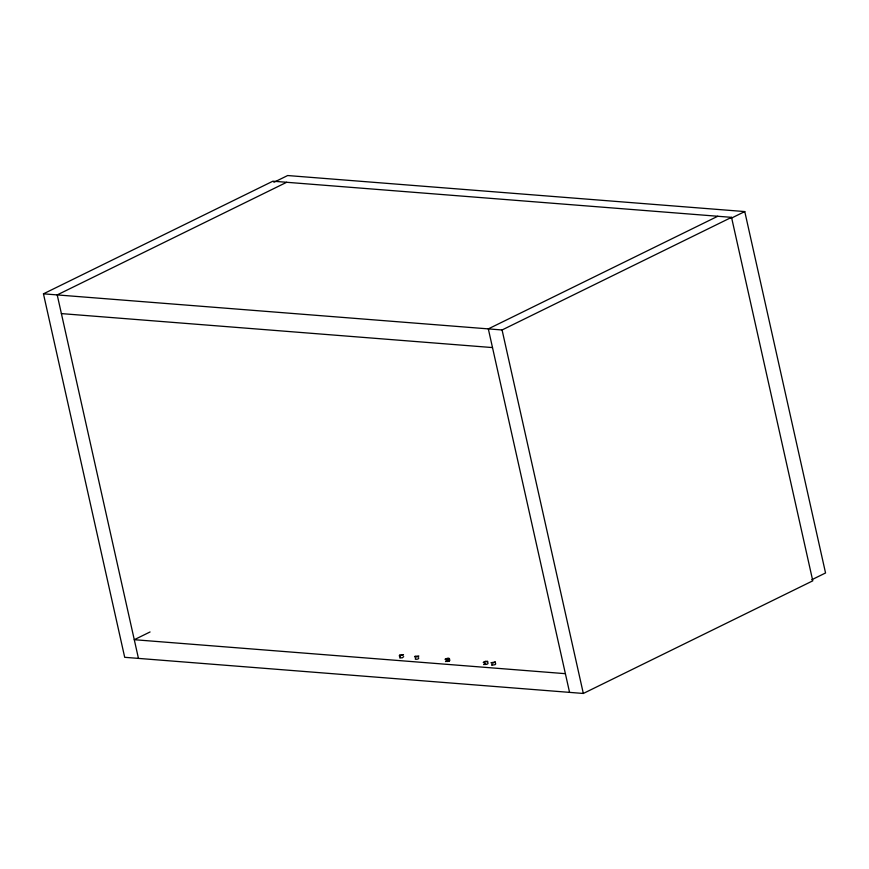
<?xml version="1.0" encoding="UTF-8"?>
<svg xmlns="http://www.w3.org/2000/svg" width="869" height="869" viewBox="0 0 869 869"><rect width="100%" height="100%" fill="white"/><g stroke="black" fill="none" stroke-linecap="round" stroke-linejoin="round"><path stroke-width="1.3" d="M403.694 656.616L402.336 657.8L399.675 657.92L400.261 657.203L399.794 655.117L403.509 654.791L399.219 655.845L399.794 655.117M491.984 664.427L491.615 665.252L495.048 664.666L495.699 664.09L495.232 662.015L490.952 662.743L493.027 663.09L495.232 662.015M449.067 658.778L448.295 658.083L445.308 658.941L445.08 659.452L447.166 659.484L449.067 658.778L449.186 661.048L445.536 661.537L446.123 660.809M415.578 658.387C413.492 659.908 420.042 659.386 418.63 657.757M449.186 661.048L449.838 660.473L449.371 658.398M487.585 661.418L483.24 662.493L485.423 661.244L487.585 661.418L488.041 663.492L487.379 664.079L483.707 664.568L484.315 663.84M43.45 293.831L272.899 181.197L731.535 217.348L812.776 580.829L583.327 693.462L124.701 657.312L43.45 293.831L502.076 329.97L731.535 217.348M273.898 182.294L287.661 175.538L744.766 211.569L825.55 572.975L811.787 579.732M286.661 182.284L57.213 294.906L138.453 658.398M717.772 216.262L488.324 328.884L569.564 692.376M731.003 218.325L744.766 211.569M150.065 631.959L134.282 639.703L565.393 673.681M61.384 313.6L492.495 347.578M484.25 662.667L485.804 664.589M502.076 329.97L583.327 693.462M447.166 659.484L447.633 661.559M415.11 656.312L414.556 656.703L415.11 657.181L417.717 656.747A2.216 0.597 -12.6 0 0 418.804 655.986L415.11 656.312"/></g></svg>
